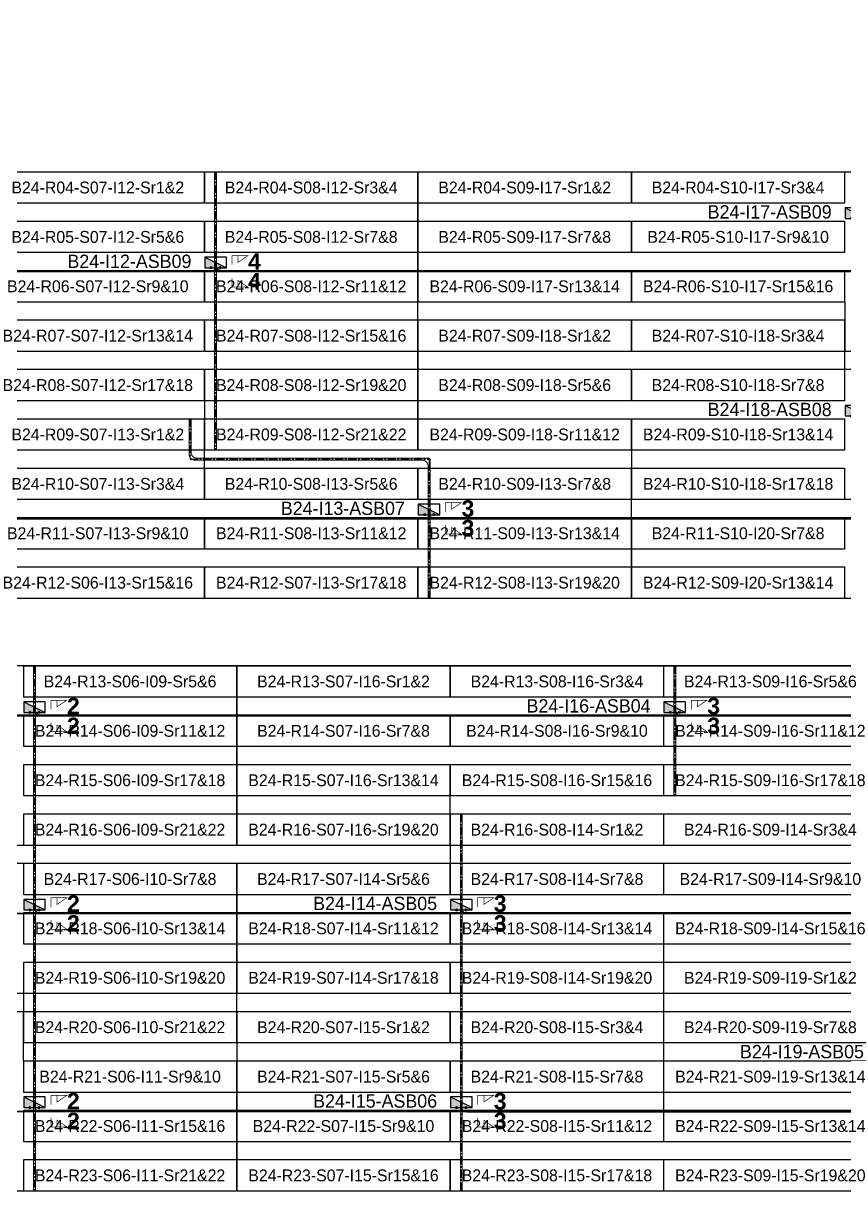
# Model space of a CAD drawing. Header units: metres. Extents: x 529718 to 530598, y 2673304 to 2673482.
# Drawn here: x 529917.6 to 530042.2, y 2673304.2 to 2673481.6 of the extents above; entities that cross this region are included whole.
import ezdxf
from ezdxf.enums import TextEntityAlignment as Align

# ---------------------------------------------------------------- set-up
doc = ezdxf.new("R2010")
doc.units = ezdxf.units.M
doc.linetypes.add('CENTER', pattern=[2, 1.25, -0.25, 0.25, -0.25])
doc.layers.add('Boundary-12.5 MW Block', color=6, linetype='Continuous', lineweight=9)
doc.layers.add('PILE', color=1, linetype='Continuous', lineweight=15)
for name, color, linetype in [('DC Trench BL-24', 40, 'Continuous'), ('E-Inverter Grouping', 2, 'Continuous'), ('Inverter Block-24', 7, 'Continuous'), ('LT Cable(AG) INV to LT Panel BL-24', 2, 'Continuous'), ('Messenger Wire-Block-24 (Master Path)', 30, 'Continuous'), ('Messenger Wire-Block-24 (MW Path)', 191, 'Continuous'), ('MMS Table Block-24', 8, 'Continuous'), ('Plan Line - DC BL-24', 40, 'Continuous'), ('Section Marking BL-24', 2, 'Continuous')]:
    doc.layers.add(name, color=color, linetype=linetype)
doc.styles.add('BoldTextStyle', font='arialbd.ttf')
doc.styles.get("Standard").update_dxf_attribs({"font": 'Adani Regular.ttf'})

# ---------------------------------------------------------------- blocks, each defined once
blk = doc.blocks.new('MMS Table (32.292 x 4.788)')
at = {"color": 0}
blk.add_lwpolyline([(0, -0.002), (0, 4.786), (32.292, 4.786), (32.292, -0.002)], close=True, dxfattribs=at)
at = {"color": 7}
blk.add_attdef('ID1', text='', height=1.8, dxfattribs=at).set_placement((16.146, 2.392), align=Align.MIDDLE_CENTER)
blk = doc.blocks.new('Inverter Block')
h = blk.add_hatch(color=0)
h.dxf.hatch_style = 1
h.paths.add_polyline_path([(-1.46, 2.27), (-1.46, 0.85), (1.46, 0.85)])
at = {"color": 0}
blk.add_lwpolyline([(1.46, 2.27), (-1.46, 2.27), (-1.46, 0.85), (1.46, 0.85)], close=True, dxfattribs=at)
blk.add_lwpolyline([(-1.46, 2.27), (1.46, 0.85)], dxfattribs=at)
at = {"layer": 'PILE'}
for centre in [(-0.61, 0.85), (0.61, 0.85)]:
    blk.add_circle(centre, 0.156, dxfattribs=at)
at = {"color": 7}
blk.add_attdef('ID', (-1.46, 3.01), '', height=1.8, dxfattribs=at)

msp = doc.modelspace()

# ---------------------------------------------------------------- linework, layer by layer
at = {"layer": 'Boundary-12.5 MW Block', "const_width": 0.05}
msp.add_lwpolyline([(529718.4, 2673459.08), (530176.79, 2673459.08), (530176.79, 2673481.58), (530468.22, 2673481.58), (530468.22, 2673354.08), (530597.78, 2673354.08), (530597.78, 2673304.29), (529755.69, 2673304.29), (529755.69, 2673394.29), (529750.79, 2673394.29), (529750.79, 2673401.79), (529718.4, 2673401.79)], close=True, dxfattribs=at)
at = {"layer": 'DC Trench BL-24', "color": 40, "const_width": 0.15}
for points in [[(529946.93, 2673459.08), (529946.63, 2673459.08), (529946.63, 2673416.79), (529946.93, 2673416.79)], [(529919.44, 2673384.08), (529919.14, 2673384.08), (529919.14, 2673304.29), (529919.44, 2673304.29)], [(530016.61, 2673384.08), (530016.31, 2673384.08), (530016.31, 2673364.29), (530016.61, 2673364.29)], [(529984.22, 2673361.58), (529983.92, 2673361.58), (529983.92, 2673304.29), (529984.22, 2673304.29)]]:
    msp.add_lwpolyline(points, close=True, dxfattribs=at)
msp.add_lwpolyline([(529979.32, 2673415.43), (529979.17, 2673415.58), (529943.95, 2673415.58, -0.414214), (529943.05, 2673416.48), (529943.05, 2673421.58), (529942.75, 2673421.58), (529942.75, 2673416.18, 0.414214), (529943.65, 2673415.28), (529978.12, 2673415.28, -0.414214), (529979.02, 2673414.38), (529979.02, 2673394.29), (529979.32, 2673394.29)], format="xyb", close=True, dxfattribs=at)
at = {"layer": 'E-Inverter Grouping'}
for points in [[(529977.44, 2673416.79), (529945.14, 2673416.79), (529945.14, 2673424.29), (529912.75, 2673424.29), (529912.75, 2673459.08), (529977.44, 2673459.08)], [(529949.94, 2673356.79), (529885.26, 2673356.79), (529885.26, 2673364.29), (529852.87, 2673364.29), (529852.87, 2673384.08), (529949.94, 2673384.08)], [(529949.94, 2673326.79), (529917.65, 2673326.79), (529917.65, 2673334.29), (529852.87, 2673334.29), (529852.87, 2673361.58), (529885.16, 2673361.58), (529885.16, 2673354.08), (529949.94, 2673354.08)], [(529917.55, 2673324.08), (529949.94, 2673324.08), (529949.94, 2673304.29), (529852.87, 2673304.29), (529852.87, 2673331.58), (529917.55, 2673331.58)]]:
    msp.add_lwpolyline(points, close=True, dxfattribs=at)
at = {"layer": 'E-Inverter Grouping', "color": 3}
for points in [[(530074.61, 2673431.79), (530042.32, 2673431.79), (530042.32, 2673439.29), (529977.54, 2673439.29), (529977.54, 2673459.08), (530074.61, 2673459.08)], [(530042.22, 2673429.08), (530074.61, 2673429.08), (530074.61, 2673409.29), (530009.93, 2673409.29), (530009.93, 2673416.79), (529977.54, 2673416.79), (529977.54, 2673436.58), (530042.22, 2673436.58)], [(530074.71, 2673406.58), (530074.71, 2673429.08), (530107, 2673429.08), (530107, 2673399.08), (530139.4, 2673399.08), (530139.4, 2673394.29), (530009.93, 2673394.29), (530009.93, 2673406.58)], [(530009.83, 2673394.29), (529912.75, 2673394.29), (529912.75, 2673421.58), (529945.04, 2673421.58), (529945.04, 2673414.08), (530009.83, 2673414.08)], [(530047.12, 2673364.29), (529982.34, 2673364.29), (529982.34, 2673356.79), (529950.04, 2673356.79), (529950.04, 2673384.08), (530047.12, 2673384.08)], [(530047.12, 2673341.79), (530014.73, 2673341.79), (530014.73, 2673334.29), (529950.04, 2673334.29), (529950.04, 2673354.08), (529982.44, 2673354.08), (529982.44, 2673361.58), (530047.12, 2673361.58)], [(530111.9, 2673339.08), (530111.9, 2673326.79), (530079.51, 2673326.79), (530079.51, 2673304.29), (530047.22, 2673304.29), (530047.22, 2673319.29), (530014.83, 2673319.29), (530014.83, 2673339.08)], [(530014.73, 2673316.58), (530047.12, 2673316.58), (530047.12, 2673304.29), (529950.04, 2673304.29), (529950.04, 2673331.58), (530014.73, 2673331.58)]]:
    msp.add_lwpolyline(points, close=True, dxfattribs=at)
at = {"layer": 'LT Cable(AG) INV to LT Panel BL-24'}
for points in [[(530169.44, 2673375.65), (530167.33, 2673375.65, -0.156851), (530166.81, 2673375.82), (530165.34, 2673376.87, 0.156851), (530164.82, 2673377.04), (530158.57, 2673377.04, -0.414214), (530157.67, 2673377.94), (530157.67, 2673392.33, 0.029253), (530157.66, 2673392.43), (530157.56, 2673393.33, -0.029253), (530157.55, 2673393.43), (530157.55, 2673443.06, 0.414214), (530156.65, 2673443.96), (529753.33, 2673443.96, -0.414214), (529752.43, 2673444.86), (529752.43, 2673445.19)], [(530167.44, 2673375.68), (530167.33, 2673375.68, -0.156851), (530166.81, 2673375.85), (530165.34, 2673376.9, 0.156851), (530164.82, 2673377.07), (530158.59, 2673377.07, -0.414214), (530157.69, 2673377.97), (530157.69, 2673392.33, 0.029253), (530157.69, 2673392.43), (530157.58, 2673393.33, -0.029253), (530157.57, 2673393.43), (530157.57, 2673443.09, 0.414214), (530156.67, 2673443.99), (529818.11, 2673443.99, -0.414214), (529817.21, 2673444.89), (529817.21, 2673445.19)], [(530167.44, 2673375.7), (530167.33, 2673375.7, -0.156851), (530166.81, 2673375.87), (530165.34, 2673376.92, 0.156851), (530164.82, 2673377.09), (530158.62, 2673377.09, -0.414214), (530157.72, 2673377.99), (530157.72, 2673392.33, 0.029253), (530157.71, 2673392.44), (530157.61, 2673393.33, -0.029253), (530157.6, 2673393.44), (530157.6, 2673443.11, 0.414214), (530156.7, 2673444.01), (529882.9, 2673444.01, -0.414214), (529882, 2673444.91), (529882, 2673445.19)], [(530167.44, 2673375.73), (530167.33, 2673375.73, -0.156851), (530166.81, 2673375.9), (530165.34, 2673376.95, 0.156851), (530164.82, 2673377.12), (530158.64, 2673377.12, -0.414214), (530157.74, 2673378.02), (530157.74, 2673392.33, 0.029253), (530157.74, 2673392.44), (530157.63, 2673393.33, -0.029253), (530157.62, 2673393.44), (530157.62, 2673443.14, 0.414214), (530156.72, 2673444.04), (529947.68, 2673444.04, -0.414214), (529946.78, 2673444.94), (529946.78, 2673445.19)], [(530171.59, 2673375.5), (530167.33, 2673375.5, -0.156851), (530166.81, 2673375.67), (530165.34, 2673376.72, 0.156851), (530164.82, 2673376.89), (530158.42, 2673376.89, -0.414214), (530157.52, 2673377.79), (530157.52, 2673392.32, 0.029253), (530157.51, 2673392.42), (530157.41, 2673393.32, -0.029253), (530157.4, 2673393.42), (530157.4, 2673405.41, 0.414214), (530156.5, 2673406.31), (529785.72, 2673406.31, -0.414214), (529784.82, 2673407.21), (529784.82, 2673407.69)], [(530171.59, 2673375.53), (530167.33, 2673375.53, -0.156851), (530166.81, 2673375.7), (530165.34, 2673376.75, 0.156851), (530164.82, 2673376.92), (530158.44, 2673376.92, -0.414214), (530157.54, 2673377.82), (530157.54, 2673392.32, 0.029253), (530157.54, 2673392.43), (530157.43, 2673393.32, -0.029253), (530157.42, 2673393.43), (530157.42, 2673405.44, 0.414214), (530156.52, 2673406.34), (529882.9, 2673406.34, -0.414214), (529882, 2673407.24), (529882, 2673407.69)], [(530171.59, 2673375.55), (530167.33, 2673375.55, -0.156851), (530166.81, 2673375.72), (530165.34, 2673376.77, 0.156851), (530164.82, 2673376.94), (530158.47, 2673376.94, -0.414214), (530157.57, 2673377.84), (530157.57, 2673392.32, 0.029253), (530157.56, 2673392.43), (530157.46, 2673393.32, -0.029253), (530157.45, 2673393.43), (530157.45, 2673405.46, 0.414214), (530156.55, 2673406.36), (529980.07, 2673406.36, -0.414214), (529979.17, 2673407.26), (529979.17, 2673407.69)], [(530171.59, 2673375.48), (530167.11, 2673375.48, 0.035568), (530166.98, 2673375.47), (530165.17, 2673375.21, -0.035568), (530165.05, 2673375.2), (530157.77, 2673375.2, 0.080615), (530157.48, 2673375.15), (530143.98, 2673370.65, -0.298451), (530143.03, 2673370.91), (530142.83, 2673371.12), (530142.83, 2673375.66, 0.414214), (530141.93, 2673376.56), (529823.01, 2673376.56, -0.414214), (529822.11, 2673377.46), (529822.11, 2673377.69)], [(530172.48, 2673374.28), (530167.16, 2673374.28, -0.123971), (530166.74, 2673374.38), (530165.47, 2673375.07, 0.123971), (530165.04, 2673375.17), (530157.77, 2673375.17, 0.080615), (530157.49, 2673375.13), (530143.97, 2673370.62, -0.298451), (530143.02, 2673370.88), (530142.81, 2673371.11), (530142.81, 2673375.64, 0.414214), (530141.91, 2673376.54), (529920.19, 2673376.54, -0.414214), (529919.29, 2673377.44), (529919.29, 2673377.69)], [(530172.48, 2673374.25), (530167.16, 2673374.25, -0.123971), (530166.74, 2673374.36), (530165.47, 2673375.04, 0.123971), (530165.04, 2673375.15), (530157.78, 2673375.15, 0.080615), (530157.49, 2673375.1), (530143.97, 2673370.6, -0.298451), (530143.01, 2673370.85), (530142.78, 2673371.1), (530142.78, 2673375.61, 0.414214), (530141.88, 2673376.51), (530017.37, 2673376.51, -0.414214), (530016.47, 2673377.41), (530016.47, 2673377.69)], [(530172.48, 2673374.2), (530167.16, 2673374.2, -0.123971), (530166.74, 2673374.31), (530165.47, 2673374.99, 0.123971), (530165.04, 2673375.1), (530157.78, 2673375.1, 0.080615), (530157.5, 2673375.05), (530143.52, 2673370.39, 0.086843), (530143.25, 2673370.25), (530143.03, 2673370.07, 0.229541), (530142.68, 2673369.37), (530142.68, 2673347.36, -0.414214), (530141.78, 2673346.46), (529823.01, 2673346.46, -0.414214), (529822.11, 2673347.36), (529822.11, 2673347.69)], [(530168.46, 2673374.08), (530167.16, 2673374.08, -0.123971), (530166.74, 2673374.18), (530165.47, 2673374.87, 0.123971), (530165.04, 2673374.97), (530157.8, 2673374.97, 0.080615), (530157.52, 2673374.93), (530143.58, 2673370.28, 0.086843), (530143.31, 2673370.14), (530143.15, 2673370.01, 0.229541), (530142.81, 2673369.3), (530142.81, 2673317.24, -0.414214), (530141.91, 2673316.34), (529823.01, 2673316.34, -0.414214), (529822.11, 2673317.24), (529822.11, 2673317.69)], [(530170.54, 2673374.18), (530167.16, 2673374.18, -0.123971), (530166.74, 2673374.28), (530165.47, 2673374.97, 0.123971), (530165.04, 2673375.07), (530157.79, 2673375.07, 0.080615), (530157.5, 2673375.03), (530143.53, 2673370.37, 0.086843), (530143.26, 2673370.22), (530143.05, 2673370.06, 0.229541), (530142.71, 2673369.35), (530142.71, 2673347.34, -0.414214), (530141.81, 2673346.44), (529920.19, 2673346.44, -0.414214), (529919.29, 2673347.34), (529919.29, 2673347.69)], [(530168.46, 2673374.05), (530167.16, 2673374.05, -0.123971), (530166.74, 2673374.16), (530165.47, 2673374.84, 0.123971), (530165.04, 2673374.95), (530157.81, 2673374.95, 0.080615), (530157.52, 2673374.9), (530143.59, 2673370.26, 0.086843), (530143.32, 2673370.11), (530143.18, 2673370, 0.229541), (530142.83, 2673369.29), (530142.83, 2673317.21, -0.414214), (530141.93, 2673316.31), (529920.19, 2673316.31, -0.414214), (529919.29, 2673317.21), (529919.29, 2673317.69)], [(530170.54, 2673374.15), (530167.16, 2673374.15, -0.123971), (530166.74, 2673374.26), (530165.47, 2673374.94, 0.123971), (530165.04, 2673375.05), (530157.79, 2673375.05, 0.080615), (530157.51, 2673375), (530143.55, 2673370.35, 0.086843), (530143.27, 2673370.2), (530143.08, 2673370.05, 0.229541), (530142.73, 2673369.34), (530142.73, 2673347.31, -0.414214), (530141.83, 2673346.41), (529984.97, 2673346.41, -0.414214), (529984.07, 2673347.31), (529984.07, 2673347.69)], [(530168.46, 2673374.03), (530167.16, 2673374.03, -0.123971), (530166.74, 2673374.13), (530165.47, 2673374.82, 0.123971), (530165.04, 2673374.92), (530157.81, 2673374.92, 0.080615), (530157.53, 2673374.88), (530143.61, 2673370.24, 0.086843), (530143.33, 2673370.09), (530143.2, 2673369.99, 0.229541), (530142.86, 2673369.28), (530142.86, 2673317.19, -0.414214), (530141.96, 2673316.29), (529984.97, 2673316.29, -0.414214), (529984.07, 2673317.19), (529984.07, 2673317.69)]]:
    msp.add_lwpolyline(points, format="xyb", dxfattribs=at)
at = {"layer": 'Messenger Wire-Block-24 (Master Path)'}
for points in [[(529750.79, 2673443.94), (530157.52, 2673443.94)], [(529783.18, 2673406.44), (530157.52, 2673406.44)], [(529820.48, 2673376.44), (530142.71, 2673376.44)], [(529820.48, 2673346.44), (530142.71, 2673346.44)], [(529820.48, 2673316.44), (530142.71, 2673316.44)]]:
    msp.add_lwpolyline(points, dxfattribs=at)
at = {"layer": 'Messenger Wire-Block-24 (MW Path)', "const_width": 0.1}
for points in [[(529750.79, 2673443.94), (530157.52, 2673443.94)], [(529783.18, 2673406.44), (530157.52, 2673406.44)], [(529820.48, 2673376.44), (530142.71, 2673376.44)], [(529820.48, 2673346.44), (530142.71, 2673346.44)], [(529820.48, 2673316.44), (530142.71, 2673316.44)]]:
    msp.add_lwpolyline(points, dxfattribs=at)
at = {"layer": 'Plan Line - DC BL-24', "color": 6, "linetype": 'CENTER'}
for points in [[(529946.78, 2673459.08), (529946.78, 2673416.79)], [(529942.9, 2673421.58), (529942.9, 2673415.43)], [(529942.9, 2673415.43), (529979.17, 2673415.43)], [(529979.17, 2673415.43), (529979.17, 2673394.29)], [(529919.29, 2673384.08), (529919.29, 2673304.29)], [(530016.47, 2673384.08), (530016.47, 2673364.29)], [(529984.07, 2673361.58), (529984.07, 2673304.29)]]:
    msp.add_lwpolyline(points, dxfattribs=at)
at = {"layer": 'Section Marking BL-24', "color": 94, "lineweight": 35, "true_color": 0x00a500, "const_width": 0.1}
for points in [[(529949.28, 2673444.94), (529949.28, 2673446.33), (529951.68, 2673446.33), (529950.2, 2673445.32), (529950.2, 2673446.33)], [(529949.28, 2673442.94), (529949.28, 2673441.55), (529951.68, 2673441.55), (529950.2, 2673442.56), (529950.2, 2673441.55)], [(529981.67, 2673407.44), (529981.67, 2673408.83), (529984.07, 2673408.83), (529982.59, 2673407.82), (529982.59, 2673408.83)], [(529981.67, 2673405.44), (529981.67, 2673404.05), (529984.07, 2673404.05), (529982.59, 2673405.06), (529982.59, 2673404.05)], [(529921.79, 2673377.44), (529921.79, 2673378.83), (529924.19, 2673378.83), (529922.71, 2673377.82), (529922.71, 2673378.83)], [(530018.97, 2673377.44), (530018.97, 2673378.83), (530021.37, 2673378.83), (530019.89, 2673377.82), (530019.89, 2673378.83)], [(529921.79, 2673375.44), (529921.79, 2673374.05), (529924.19, 2673374.05), (529922.71, 2673375.06), (529922.71, 2673374.05)], [(530018.97, 2673375.44), (530018.97, 2673374.05), (530021.37, 2673374.05), (530019.89, 2673375.06), (530019.89, 2673374.05)], [(529921.79, 2673347.44), (529921.79, 2673348.83), (529924.19, 2673348.83), (529922.71, 2673347.82), (529922.71, 2673348.83)], [(529986.57, 2673347.44), (529986.57, 2673348.83), (529988.97, 2673348.83), (529987.49, 2673347.82), (529987.49, 2673348.83)], [(529921.79, 2673345.44), (529921.79, 2673344.05), (529924.19, 2673344.05), (529922.71, 2673345.06), (529922.71, 2673344.05)], [(529986.57, 2673345.44), (529986.57, 2673344.05), (529988.97, 2673344.05), (529987.49, 2673345.06), (529987.49, 2673344.05)], [(529921.79, 2673317.44), (529921.79, 2673318.83), (529924.19, 2673318.83), (529922.71, 2673317.82), (529922.71, 2673318.83)], [(529986.57, 2673317.44), (529986.57, 2673318.83), (529988.97, 2673318.83), (529987.49, 2673317.82), (529987.49, 2673318.83)], [(529921.79, 2673315.44), (529921.79, 2673314.05), (529924.19, 2673314.05), (529922.71, 2673315.06), (529922.71, 2673314.05)], [(529986.57, 2673315.44), (529986.57, 2673314.05), (529988.97, 2673314.05), (529987.49, 2673315.06), (529987.49, 2673314.05)]]:
    msp.add_lwpolyline(points, dxfattribs=at)

# ---------------------------------------------------------------- block references
at = {"layer": 'Inverter Block-24'}
ref = msp.add_blockref('Inverter Block', (530043.96, 2673451.03), dxfattribs=dict(at, xscale=1.124999999976148, yscale=1.124999999976148, zscale=1.124999999976148))
ref.add_attrib('ID', 'B24-I17-ASB09', (530021.46, 2673451.96), dxfattribs={"layer": '0', "color": 7, "height": 2.025})
ref = msp.add_blockref('Inverter Block', (529946.78, 2673443.53), dxfattribs=dict(at, xscale=1.124999999976148, yscale=1.124999999976148, zscale=1.124999999976148))
ref.add_attrib('ID', 'B24-I12-ASB09', (529924.29, 2673444.46), dxfattribs={"layer": '0', "color": 7, "height": 2.025})
ref = msp.add_blockref('Inverter Block', (530043.96, 2673421.03), dxfattribs=dict(at, xscale=1.124999999976148, yscale=1.124999999976148, zscale=1.124999999976148))
ref.add_attrib('ID', 'B24-I18-ASB08', (530021.46, 2673421.96), dxfattribs={"layer": '0', "color": 7, "height": 2.025})
ref = msp.add_blockref('Inverter Block', (529979.17, 2673406.03), dxfattribs=dict(at, xscale=1.124999999976148, yscale=1.124999999976148, zscale=1.124999999976148))
ref.add_attrib('ID', 'B24-I13-ASB07', (529956.68, 2673406.96), dxfattribs={"layer": '0', "color": 7, "height": 2.025})
ref = msp.add_blockref('Inverter Block', (529919.29, 2673376.03), dxfattribs=dict(at, xscale=1.124999999976148, yscale=1.124999999976148, zscale=1.124999999976148))
ref.add_attrib('ID', 'B24-I09-ASB04', (529896.79, 2673376.96), dxfattribs={"layer": '0', "color": 7, "height": 2.025})
ref = msp.add_blockref('Inverter Block', (530016.47, 2673376.03), dxfattribs=dict(at, xscale=1.124999999976148, yscale=1.124999999976148, zscale=1.124999999976148))
ref.add_attrib('ID', 'B24-I16-ASB04', (529993.97, 2673376.96), dxfattribs={"layer": '0', "color": 7, "height": 2.025})
ref = msp.add_blockref('Inverter Block', (529919.29, 2673346.03), dxfattribs=dict(at, xscale=1.124999999976148, yscale=1.124999999976148, zscale=1.124999999976148))
ref.add_attrib('ID', 'B24-I10-ASB05', (529896.79, 2673346.96), dxfattribs={"layer": '0', "color": 7, "height": 2.025})
ref = msp.add_blockref('Inverter Block', (529984.07, 2673346.03), dxfattribs=dict(at, xscale=1.124999999976148, yscale=1.124999999976148, zscale=1.124999999976148))
ref.add_attrib('ID', 'B24-I14-ASB05', (529961.58, 2673346.96), dxfattribs={"layer": '0', "color": 7, "height": 2.025})
ref = msp.add_blockref('Inverter Block', (530048.86, 2673323.53), dxfattribs=dict(at, xscale=1.124999999976148, yscale=1.124999999976148, zscale=1.124999999976148))
ref.add_attrib('ID', 'B24-I19-ASB05', (530026.36, 2673324.46), dxfattribs={"layer": '0', "color": 7, "height": 2.025})
ref = msp.add_blockref('Inverter Block', (529919.29, 2673316.03), dxfattribs=dict(at, xscale=1.124999999976148, yscale=1.124999999976148, zscale=1.124999999976148))
ref.add_attrib('ID', 'B24-I11-ASB06', (529896.79, 2673316.96), dxfattribs={"layer": '0', "color": 7, "height": 2.025})
ref = msp.add_blockref('Inverter Block', (529984.07, 2673316.03), dxfattribs=dict(at, xscale=1.124999999976148, yscale=1.124999999976148, zscale=1.124999999976148))
ref.add_attrib('ID', 'B24-I15-ASB06', (529961.58, 2673316.96), dxfattribs={"layer": '0', "color": 7, "height": 2.025})
at = {"layer": 'MMS Table Block-24'}
for p, values in [((529912.75, 2673454.29), {'ID1': 'B24-R04-S07-I12-Sr1&2'}), ((529945.14, 2673454.29), {'ID1': 'B24-R04-S08-I12-Sr3&4'}), ((529977.54, 2673454.29), {'ID1': 'B24-R04-S09-I17-Sr1&2'}), ((530009.93, 2673454.29), {'ID1': 'B24-R04-S10-I17-Sr3&4'}), ((529912.75, 2673446.79), {'ID1': 'B24-R05-S07-I12-Sr5&6'}), ((529945.14, 2673446.79), {'ID1': 'B24-R05-S08-I12-Sr7&8'}), ((529977.54, 2673446.79), {'ID1': 'B24-R05-S09-I17-Sr7&8'}), ((530009.93, 2673446.79), {'ID1': 'B24-R05-S10-I17-Sr9&10'}), ((529912.75, 2673439.29), {'ID1': 'B24-R06-S07-I12-Sr9&10'}), ((529945.14, 2673439.29), {'ID1': 'B24-R06-S08-I12-Sr11&12'}), ((529977.54, 2673439.29), {'ID1': 'B24-R06-S09-I17-Sr13&14'}), ((530009.93, 2673439.29), {'ID1': 'B24-R06-S10-I17-Sr15&16'}), ((529912.75, 2673431.79), {'ID1': 'B24-R07-S07-I12-Sr13&14'}), ((529945.14, 2673431.79), {'ID1': 'B24-R07-S08-I12-Sr15&16'}), ((529977.54, 2673431.79), {'ID1': 'B24-R07-S09-I18-Sr1&2'}), ((530009.93, 2673431.79), {'ID1': 'B24-R07-S10-I18-Sr3&4'}), ((529912.75, 2673424.29), {'ID1': 'B24-R08-S07-I12-Sr17&18'}), ((529945.14, 2673424.29), {'ID1': 'B24-R08-S08-I12-Sr19&20'}), ((529977.54, 2673424.29), {'ID1': 'B24-R08-S09-I18-Sr5&6'}), ((530009.93, 2673424.29), {'ID1': 'B24-R08-S10-I18-Sr7&8'}), ((529912.75, 2673416.79), {'ID1': 'B24-R09-S07-I13-Sr1&2'}), ((529945.14, 2673416.79), {'ID1': 'B24-R09-S08-I12-Sr21&22'}), ((529977.54, 2673416.79), {'ID1': 'B24-R09-S09-I18-Sr11&12'}), ((530009.93, 2673416.79), {'ID1': 'B24-R09-S10-I18-Sr13&14'}), ((529912.75, 2673409.29), {'ID1': 'B24-R10-S07-I13-Sr3&4'}), ((529945.14, 2673409.29), {'ID1': 'B24-R10-S08-I13-Sr5&6'}), ((529977.54, 2673409.29), {'ID1': 'B24-R10-S09-I13-Sr7&8'}), ((530009.93, 2673409.29), {'ID1': 'B24-R10-S10-I18-Sr17&18'}), ((529912.75, 2673401.79), {'ID1': 'B24-R11-S07-I13-Sr9&10'}), ((529945.14, 2673401.79), {'ID1': 'B24-R11-S08-I13-Sr11&12'}), ((529977.54, 2673401.79), {'ID1': 'B24-R11-S09-I13-Sr13&14'}), ((530009.93, 2673401.79), {'ID1': 'B24-R11-S10-I20-Sr7&8'}), ((529912.75, 2673394.29), {'ID1': 'B24-R12-S06-I13-Sr15&16'}), ((529945.14, 2673394.29), {'ID1': 'B24-R12-S07-I13-Sr17&18'}), ((529977.54, 2673394.29), {'ID1': 'B24-R12-S08-I13-Sr19&20'}), ((530009.93, 2673394.29), {'ID1': 'B24-R12-S09-I20-Sr13&14'}), ((529917.65, 2673379.29), {'ID1': 'B24-R13-S06-I09-Sr5&6'}), ((529950.04, 2673379.29), {'ID1': 'B24-R13-S07-I16-Sr1&2'}), ((529982.44, 2673379.29), {'ID1': 'B24-R13-S08-I16-Sr3&4'}), ((530014.83, 2673379.29), {'ID1': 'B24-R13-S09-I16-Sr5&6'}), ((529917.65, 2673371.79), {'ID1': 'B24-R14-S06-I09-Sr11&12'}), ((529950.04, 2673371.79), {'ID1': 'B24-R14-S07-I16-Sr7&8'}), ((529982.44, 2673371.79), {'ID1': 'B24-R14-S08-I16-Sr9&10'}), ((530014.83, 2673371.79), {'ID1': 'B24-R14-S09-I16-Sr11&12'}), ((529917.65, 2673364.29), {'ID1': 'B24-R15-S06-I09-Sr17&18'}), ((529950.04, 2673364.29), {'ID1': 'B24-R15-S07-I16-Sr13&14'}), ((529982.44, 2673364.29), {'ID1': 'B24-R15-S08-I16-Sr15&16'}), ((530014.83, 2673364.29), {'ID1': 'B24-R15-S09-I16-Sr17&18'}), ((529917.65, 2673356.79), {'ID1': 'B24-R16-S06-I09-Sr21&22'}), ((529950.04, 2673356.79), {'ID1': 'B24-R16-S07-I16-Sr19&20'}), ((529982.44, 2673356.79), {'ID1': 'B24-R16-S08-I14-Sr1&2'}), ((530014.83, 2673356.79), {'ID1': 'B24-R16-S09-I14-Sr3&4'}), ((529917.65, 2673349.29), {'ID1': 'B24-R17-S06-I10-Sr7&8'}), ((529950.04, 2673349.29), {'ID1': 'B24-R17-S07-I14-Sr5&6'}), ((529982.44, 2673349.29), {'ID1': 'B24-R17-S08-I14-Sr7&8'}), ((530014.83, 2673349.29), {'ID1': 'B24-R17-S09-I14-Sr9&10'}), ((529917.65, 2673341.79), {'ID1': 'B24-R18-S06-I10-Sr13&14'}), ((529950.04, 2673341.79), {'ID1': 'B24-R18-S07-I14-Sr11&12'}), ((529982.44, 2673341.79), {'ID1': 'B24-R18-S08-I14-Sr13&14'}), ((530014.83, 2673341.79), {'ID1': 'B24-R18-S09-I14-Sr15&16'}), ((529917.65, 2673334.29), {'ID1': 'B24-R19-S06-I10-Sr19&20'}), ((529950.04, 2673334.29), {'ID1': 'B24-R19-S07-I14-Sr17&18'}), ((529982.44, 2673334.29), {'ID1': 'B24-R19-S08-I14-Sr19&20'}), ((530014.83, 2673334.29), {'ID1': 'B24-R19-S09-I19-Sr1&2'}), ((529917.65, 2673326.79), {'ID1': 'B24-R20-S06-I10-Sr21&22'}), ((529950.04, 2673326.79), {'ID1': 'B24-R20-S07-I15-Sr1&2'}), ((529982.44, 2673326.79), {'ID1': 'B24-R20-S08-I15-Sr3&4'}), ((530014.83, 2673326.79), {'ID1': 'B24-R20-S09-I19-Sr7&8'}), ((529917.65, 2673319.29), {'ID1': 'B24-R21-S06-I11-Sr9&10'}), ((529950.04, 2673319.29), {'ID1': 'B24-R21-S07-I15-Sr5&6'}), ((529982.44, 2673319.29), {'ID1': 'B24-R21-S08-I15-Sr7&8'}), ((530014.83, 2673319.29), {'ID1': 'B24-R21-S09-I19-Sr13&14'}), ((529917.65, 2673311.79), {'ID1': 'B24-R22-S06-I11-Sr15&16'}), ((529950.04, 2673311.79), {'ID1': 'B24-R22-S07-I15-Sr9&10'}), ((529982.44, 2673311.79), {'ID1': 'B24-R22-S08-I15-Sr11&12'}), ((530014.83, 2673311.79), {'ID1': 'B24-R22-S09-I15-Sr13&14'}), ((529917.65, 2673304.29), {'ID1': 'B24-R23-S06-I11-Sr21&22'}), ((529950.04, 2673304.29), {'ID1': 'B24-R23-S07-I15-Sr15&16'}), ((529982.44, 2673304.29), {'ID1': 'B24-R23-S08-I15-Sr17&18'}), ((530014.83, 2673304.29), {'ID1': 'B24-R23-S09-I15-Sr19&20'})]:
    msp.add_blockref('MMS Table (32.292 x 4.788)', p, dxfattribs=at).add_auto_attribs(values)

# ---------------------------------------------------------------- texts
at = {"layer": 'Section Marking BL-24', "color": 94, "true_color": 0x00a500, "style": 'BoldTextStyle'}
for s, p in [('4', (529952.68, 2673445.44)), ('4', (529952.68, 2673442.44)), ('3', (529985.07, 2673407.94)), ('3', (529985.07, 2673404.94)), ('2', (529925.19, 2673377.94)), ('3', (530022.37, 2673377.94)), ('2', (529925.19, 2673374.94)), ('3', (530022.37, 2673374.94)), ('2', (529925.19, 2673347.94)), ('3', (529989.97, 2673347.94)), ('2', (529925.19, 2673344.94)), ('3', (529989.97, 2673344.94)), ('2', (529925.19, 2673317.94)), ('3', (529989.97, 2673317.94)), ('2', (529925.19, 2673314.94)), ('3', (529989.97, 2673314.94))]:
    msp.add_text(s, height=2.5, dxfattribs=at).set_placement(p, align=Align.MIDDLE_CENTER)

doc.saveas('drawing.dxf')
